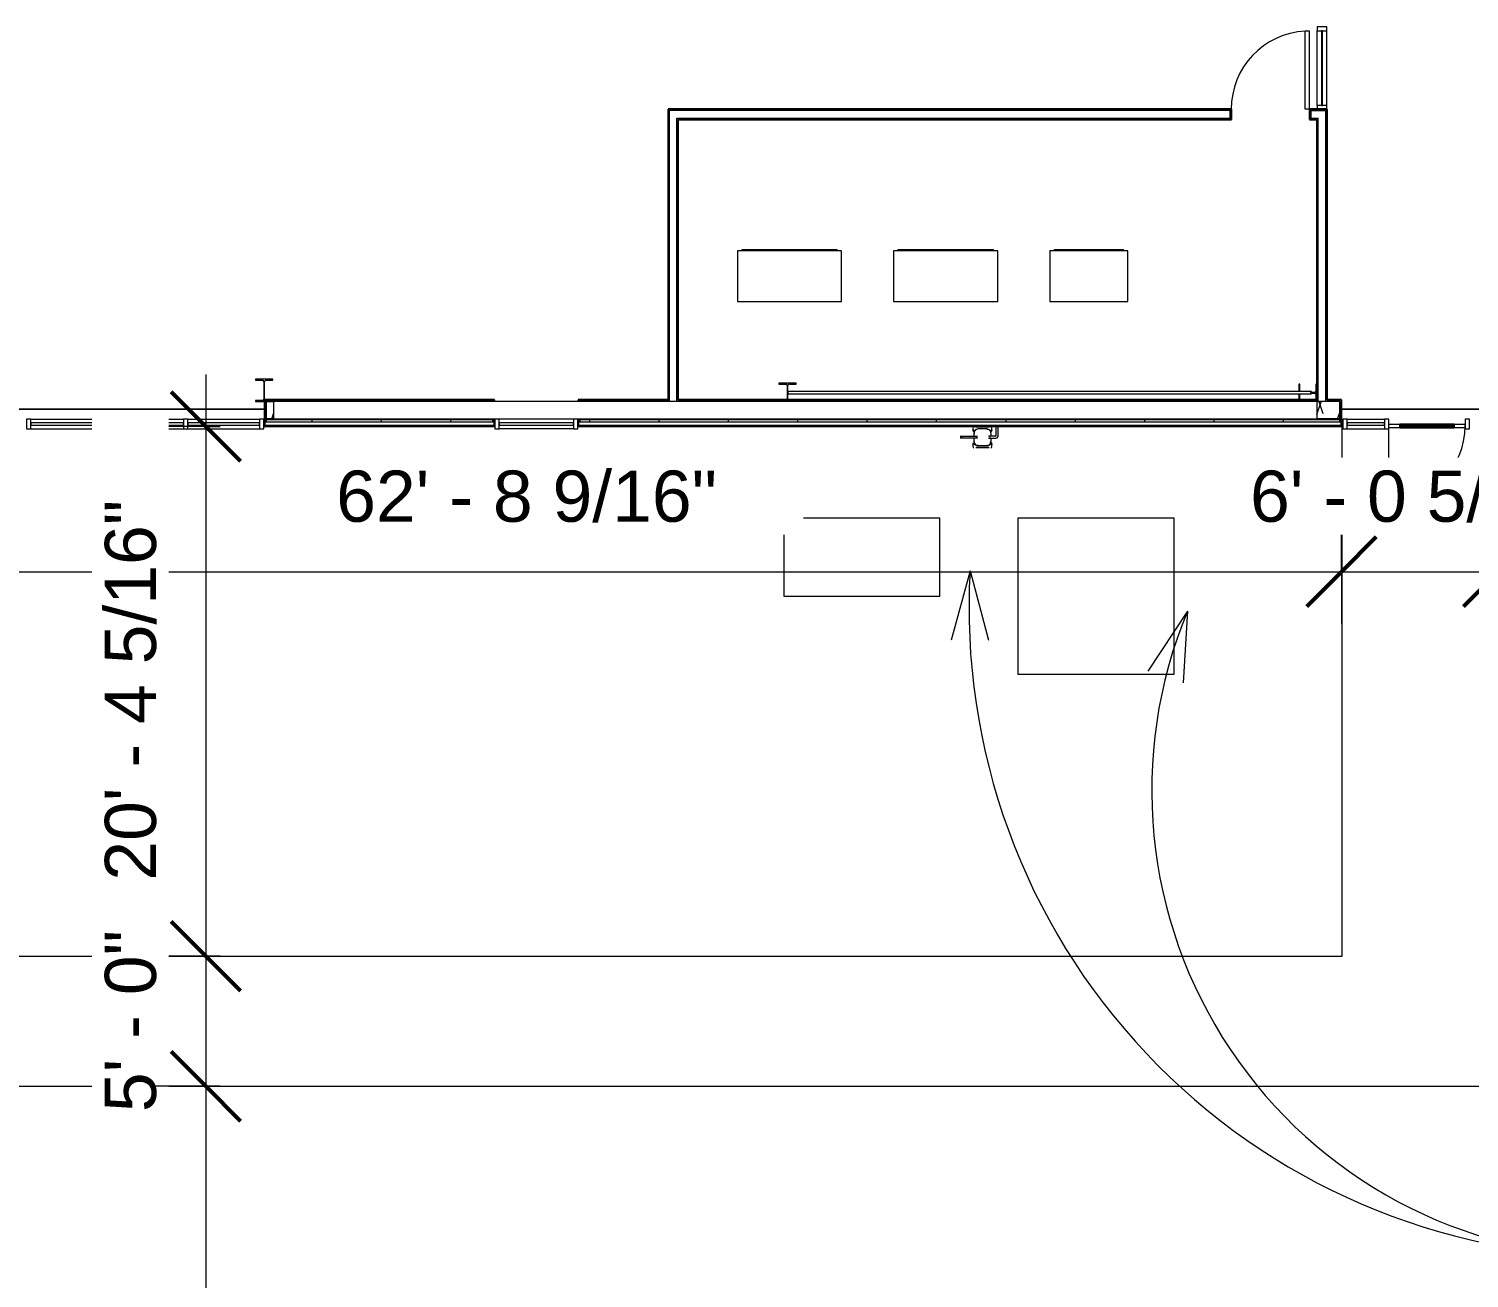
# Model space of a CAD drawing. Header units: inches. Extents: x 1 to 27263, y -26002 to 5769.
# Drawn here: x 22205 to 22870, y -23192 to -22615 of the extents above; entities that cross this region are included whole.
import ezdxf

# ---------------------------------------------------------------- set-up
doc = ezdxf.new("R2010")
doc.units = ezdxf.units.IN
doc.header["$MEASUREMENT"] = 0
for name, color, linetype, lineweight in [('A-ANNO-DIMS', 211, 'Continuous', 9), ('A-ANNO-DIMS-256', 211, 'Continuous', 9), ('A-DOOR', 31, 'Continuous', 9), ('A-FLOR', 192, 'Continuous', 9), ('A-GLAZ-CURT', 52, 'Continuous', 9), ('A-GLAZ-CWMG', 51, 'Continuous', 9), ('A-WALL', 113, 'Continuous', 9), ('A-WALL-PATT', 111, 'Continuous', 25), ('Conc', 7, 'Continuous', 9), ('E-ELEC-EQPM', 71, 'Continuous', 9), ('G-ANNO-TEXT', 231, 'Continuous', 9), ('I-WALL', 2, 'Continuous', 9), ('L-SITE-WALL', 31, 'Continuous', 9), ('P-SANR-FIXT', 6, 'Continuous', 9), ('S-BEAM', 12, 'Continuous', 9), ('S-COLS', 52, 'Continuous', 9)]:
    doc.layers.add(name, color=color, linetype=linetype, lineweight=lineweight)
doc.styles.add('Arial_1', font='arial.ttf', dxfattribs={"height": 23.60479})
doc.dimstyles.new('Linear_-_3_32__Arial_1', dxfattribs={"dimscale": 12, "dimtxt": 24, "dimasz": 2.666667, "dimexe": 2, "dimexo": 1.333333, "dimgap": 1.333333, "dimtad": 1, "dimdec": 4, "dimrnd": 0.0625, "dimzin": 1, "dimdsep": 46, "dimlunit": 4, "dimtxsty": 'Arial_1', "dimblk1": 'OBLIQUE', "dimblk2": 'OBLIQUE', "dimsah": 1, "dimcen": 0.09, "dimdle": 2, "dimazin": 0, "dimtfac": 1, "dimtdec": 4, "dimtix": 1, "dimtmove": 0, "dimatfit": 3, "dimfxl": 1, "dimtvp": 1, "dimtfill": 1, "dimfrac": 2, "dimtolj": 1, "dimtzin": 0, "dimarcsym": 2})
pattern_1 = [(0, (0, 0), (81.92, 20.48), [3.379, -58.061, 3.379, -58.061, -327.68]), (0, (0, 0), (81.92, 20.48), [-122.88, 3.379, -119.501, 3.379, -58.061, -143.36]), (0, (0, 0), (81.92, 20.48), [-307.2, 3.379, -37.581, 3.379, -99.021]), (120, (30.72, 10.24), (-58.6962, 60.704801), [3.379, -58.061, 3.379, -58.061, -327.68]), (120, (30.72, 10.24), (-58.6962, 60.704801), [-122.88, 3.379, -119.501, 3.379, -58.061, -143.36]), (120, (30.72, 10.24), (-58.6962, 60.704801), [-307.2, 3.379, -37.581, 3.379, -99.021]), (240, (40.96, 51.2), (-23.2238, -81.184801), [3.379, -58.061, 3.379, -58.061, -327.68]), (240, (40.96, 51.2), (-23.2238, -81.184801), [-122.88, 3.379, -119.501, 3.379, -58.061, -143.36]), (240, (40.96, 51.2), (-23.2238, -81.184801), [-307.2, 3.379, -37.581, 3.379, -99.021])]

# ---------------------------------------------------------------- blocks, each defined once
blk = doc.blocks.new('Struct_Xcel_Sports Complex_rvt-1-Site Plan - Phase 1')
at = {"layer": 'A-FLOR', "color": 7}
for p, q in [((22314.02, -22790.8), (22171.52, -22790.8)), ((22941.27, -22790.8), (22810.7, -22790.8))]:
    blk.add_line(p, q, dxfattribs=at)
at = {"layer": 'L-SITE-WALL', "color": 7}
for p, q in [((22171.52, -22790.8), (22314.02, -22790.8)), ((22810.7, -22790.8), (22941.27, -22790.8)), ((22420.33, -22798.8), (22313.77, -22798.8)), ((22651.42, -22798.8), (22458.52, -22798.8)), ((22811.39, -22798.8), (22652.37, -22798.8))]:
    blk.add_line(p, q, dxfattribs=at)
blk = doc.blocks.new('Girt_C - 8_D-1253505-Site Plan - Phase 1')
at = {"layer": 'S-BEAM'}
for p, q in [((22799.39, -22787.3), (22318.39, -22787.3)), ((22318.39, -22787.49), (22318.39, -22787.3)), ((22318.39, -22795.12), (22318.39, -22787.49)), ((22799.39, -22787.3), (22799.39, -22787.49)), ((22799.39, -22787.49), (22799.39, -22795.12)), ((22318.39, -22795.3), (22318.39, -22795.12)), ((22318.39, -22795.3), (22799.39, -22795.3)), ((22799.39, -22795.12), (22799.39, -22795.3))]:
    blk.add_line(p, q, dxfattribs=at)
blk = doc.blocks.new('System Panel - Glazed-frosted-1142378-Site Plan - Phase 1')
at = {"layer": 'A-GLAZ-CURT'}
for p, q in [((16.53125, -0.25), (-16.53125, -0.25)), ((-16.53125, -0.25), (-16.53125, -1.25)), ((-16.53125, -1.25), (16.53125, -1.25)), ((16.53125, -1.25), (16.53125, -0.25))]:
    blk.add_line(p, q, dxfattribs=at)
blk = doc.blocks.new('Rectangular Mullion - Exterior 2_ x 4_5_-1135321-Site Plan - Phase 1')
at = {"layer": 'A-GLAZ-CWMG'}
for p, q in [((22278.7, -22795.43), (22311.77, -22795.43)), ((22278.7, -22799.93), (22311.77, -22799.93))]:
    blk.add_line(p, q, dxfattribs=at)
blk = doc.blocks.new('Rectangular Mullion - Exterior 2_ x 4_5_-1142382-Site Plan - Phase 1')
at = {"layer": 'A-GLAZ-CWMG', "lineweight": 13}
for p, q in [((0, 3), (-2, 3)), ((-2, 3), (-2, -1.5)), ((0, -1.5), (0, 3)), ((-2, -1.5), (0, -1.5))]:
    blk.add_line(p, q, dxfattribs=at)
blk = doc.blocks.new('System Panel - Glazed-frosted-1142383-Site Plan - Phase 1')
at = {"layer": 'A-GLAZ-CURT'}
for p, q in [((17.09375, -0.25), (-17.09375, -0.25)), ((-17.09375, -0.25), (-17.09375, -1.25)), ((-17.09375, -1.25), (17.09375, -1.25)), ((17.09375, -1.25), (17.09375, -0.25))]:
    blk.add_line(p, q, dxfattribs=at)
blk = doc.blocks.new('Rectangular Mullion - Exterior 2_ x 4_5_-769211-Site Plan - Phase 1')
at = {"layer": 'A-GLAZ-CWMG'}
for p, q in [((26281.52, -22759.18), (26281.52, -22724.99)), ((26286.02, -22759.18), (26286.02, -22724.99))]:
    blk.add_line(p, q, dxfattribs=at)
blk = doc.blocks.new('Rectangular Mullion - Exterior 2_ x 4_5_-827464-Site Plan - Phase 1')
at = {"layer": 'A-GLAZ-CWMG', "lineweight": 13}
for p, q in [((-1, 3), (1, 3)), ((-1, -1.5), (-1, 3)), ((1, 3), (1, -1.5)), ((1, -1.5), (-1, -1.5))]:
    blk.add_line(p, q, dxfattribs=at)
blk = doc.blocks.new('Rectangular Mullion - Exterior 2_ x 4_5_-V13-Site Plan - Phase 1')
at = {"layer": 'A-GLAZ-CWMG'}
for p, q in [((26281.52, -22795.37), (26281.52, -22761.18)), ((26286.02, -22795.37), (26286.02, -22761.18))]:
    blk.add_line(p, q, dxfattribs=at)
blk = doc.blocks.new('Rectangular Mullion - Exterior 2_ x 4_5_-1115231-Site Plan - Phase 1')
at = {"layer": 'A-GLAZ-CWMG', "lineweight": 13}
for p, q in [((-1, 3), (1, 3)), ((-1, -1.5), (-1, 3)), ((1, 3), (1, -1.5)), ((1, -1.5), (-1, -1.5))]:
    blk.add_line(p, q, dxfattribs=at)
blk = doc.blocks.new('Transformer-Dry-Type-Siemens - 6x6x6-1004770-Site Plan - Phase 1')
at = {"layer": 'E-ELEC-EQPM'}
for p, q in [((36, 36), (-36, 36)), ((-36, 36), (-36, -36)), ((36, -36), (36, 36)), ((-36, -36), (36, -36))]:
    blk.add_line(p, q, dxfattribs=at)
blk = doc.blocks.new('Transformer-Dry-Type-Siemens - 6x3x6-1005805-Site Plan - Phase 1')
at = {"layer": 'E-ELEC-EQPM'}
for p, q in [((36, 18), (-36, 18)), ((-36, 18), (-36, -18)), ((36, -18), (36, 18)), ((-36, -18), (36, -18))]:
    blk.add_line(p, q, dxfattribs=at)
blk = doc.blocks.new('Door_Single_Storefront - one-1354583-Site Plan - Phase 1')
at = {"layer": 'A-DOOR'}
for p, q in [((-17.59375, -1), (-17.59375, 0.75)), ((-17.59375, 0.75), (-12.59375, 0.75)), ((-17.59375, -35.1875), (-17.59375, 0)), ((-12.59375, 0.75), (-12.59375, -1)), ((12.59375, 0.75), (-12.59375, 0.75)), ((-12.59375, -0.5), (-12.59375, 0.25)), ((-12.59375, 0.25), (12.59375, 0.25)), ((12.59375, -1), (12.59375, 0.75)), ((12.59375, 0.75), (17.59375, 0.75)), ((12.59375, 0.25), (12.59375, -0.5)), ((17.59375, 0.75), (17.59375, -1)), ((-12.59375, -1), (-17.59375, -1)), ((12.59375, -0.5), (-12.59375, -0.5)), ((-12.59375, -1), (12.59375, -1)), ((17.59375, -1), (12.59375, -1))]:
    blk.add_line(p, q, dxfattribs=at)
blk.add_arc((-17.59375, 0), 35.1875, 270, 0, dxfattribs=at)
blk = doc.blocks.new('System Panel - Exterior Glazing-1354584-Site Plan - Phase 1')
at = {"layer": 'A-GLAZ-CURT'}
for p, q in [((8.59, -0.25), (-8.59, -0.25)), ((-8.59, -0.25), (-8.59, -1.25)), ((-8.59, -1.25), (-8.59, -0.25)), ((8.59, -0.25), (-8.59, -0.25)), ((-8.59, -1.25), (8.59, -1.25)), ((-8.59, -1.25), (8.59, -1.25)), ((8.59, -1.25), (8.59, -0.25)), ((8.59, -0.25), (8.59, -1.25))]:
    blk.add_line(p, q, dxfattribs=at)
blk = doc.blocks.new('Rectangular Mullion - Exterior 2_ x 4_5_-1354580-Site Plan - Phase 1')
at = {"layer": 'A-GLAZ-CWMG'}
for p, q in [((22813.39, -22795.43), (22830.58, -22795.43)), ((22813.39, -22799.93), (22830.58, -22799.93))]:
    blk.add_line(p, q, dxfattribs=at)
blk = doc.blocks.new('Rectangular Mullion - Exterior 2_ x 4_5_-1142379-Site Plan - Phase 1')
at = {"layer": 'A-GLAZ-CWMG', "lineweight": 13}
for p, q in [((-2, 3), (0, 3)), ((-2, -1.5), (-2, 3)), ((0, 3), (0, -1.5)), ((0, -1.5), (-2, -1.5))]:
    blk.add_line(p, q, dxfattribs=at)
blk = doc.blocks.new('Rectangular Mullion - Interior 1_75_ x 4_5_-1220307-Site Plan - Phase 1')
at = {"layer": 'A-GLAZ-CWMG', "lineweight": 13}
for p, q in [((-1.75, 1.5), (0, 1.5)), ((-1.75, -3), (-1.75, 1.5)), ((0, 1.5), (0, -3)), ((0, -3), (-1.75, -3))]:
    blk.add_line(p, q, dxfattribs=at)
blk = doc.blocks.new('System Panel - Interior Glazing-1220306-Site Plan - Phase 1')
at = {"layer": 'A-GLAZ-CURT'}
for p, q in [((17.21875, 0.9375), (-17.21875, 0.9375)), ((-17.21875, 0.9375), (-17.21875, 0.5625)), ((-17.21875, 0.5625), (17.21875, 0.5625)), ((17.21875, 0.5625), (17.21875, 0.9375))]:
    blk.add_line(p, q, dxfattribs=at)
blk = doc.blocks.new('Rectangular Mullion - Interior 1_75_ x 4_5_-1214730-Site Plan - Phase 1')
at = {"layer": 'A-GLAZ-CWMG'}
for p, q in [((22799.52, -22650.74), (22799.52, -22616.3)), ((22804.02, -22650.74), (22804.02, -22616.3))]:
    blk.add_line(p, q, dxfattribs=at)
blk = doc.blocks.new('Rectangular Mullion - Interior 1_75_ x 4_5_-1220285-Site Plan - Phase 1')
at = {"layer": 'A-GLAZ-CWMG', "lineweight": 13}
for p, q in [((-0.875, 1.5), (0.875, 1.5)), ((-0.875, -3), (-0.875, 1.5)), ((0.875, 1.5), (0.875, -3)), ((0.875, -3), (-0.875, -3))]:
    blk.add_line(p, q, dxfattribs=at)
blk = doc.blocks.new('Round Bar - 1_-1268727-Site Plan - Phase 1')
at = {"layer": 'S-BEAM'}
for p, q in [((22676.03, -22782.74), (22555.39, -22782.68)), ((22555.39, -22783.68), (22672.56, -22783.74)), ((22676.03, -22783.74), (22791.14, -22783.8)), ((22791.71, -22783.8), (22796.66, -22783.8))]:
    blk.add_line(p, q, dxfattribs=at)
for centre, start_param, end_param in [((22555.39, -22783.18), 0, 3.141593), ((22555.39, -22783.18), 3.141593, 6.283185), ((22796.66, -22783.3), 3.141593, 4.204984)]:
    blk.add_ellipse(centre, major_axis=(0, 0.5), ratio=0.470628, start_param=start_param, end_param=end_param, dxfattribs=at)
blk = doc.blocks.new('Round Bar - 1_-1268767-Site Plan - Phase 1')
at = {"layer": 'S-BEAM'}
for p, q in [((22555.41, -22783.8), (22796.77, -22783.68)), ((22796.76, -22782.68), (22671.23, -22782.74))]:
    blk.add_line(p, q, dxfattribs=at)
for centre, start_param, end_param in [((22555.33, -22783.3), 1.178097, 1.963495), ((22796.77, -22783.18), 0, 3.141593), ((22796.77, -22783.18), 3.141593, 6.283185)]:
    blk.add_ellipse(centre, major_axis=(0, 0.5), ratio=0.495962, start_param=start_param, end_param=end_param, dxfattribs=at)
blk = doc.blocks.new('Rectangular Mullion - Exterior 2_ x 4_5_-1142359-Site Plan - Phase 1')
at = {"layer": 'A-GLAZ-CWMG', "lineweight": 13}
for p, q in [((-2, 1.5), (0, 1.5)), ((-2, -3), (-2, 1.5)), ((0, 1.5), (0, -3)), ((0, -3), (-2, -3))]:
    blk.add_line(p, q, dxfattribs=at)
blk = doc.blocks.new('Rectangular Mullion - Exterior 2_ x 4_5_-1142353-Site Plan - Phase 1')
at = {"layer": 'A-GLAZ-CWMG', "lineweight": 13}
for p, q in [((0, 1.5), (-2, 1.5)), ((-2, 1.5), (-2, -3)), ((0, -3), (0, 1.5)), ((-2, -3), (0, -3))]:
    blk.add_line(p, q, dxfattribs=at)
blk = doc.blocks.new('System Panel - Exterior Glazing-827454-Site Plan - Phase 1')
at = {"layer": 'A-GLAZ-CURT'}
for p, q in [((17.09375, 1.25), (-17.09375, 1.25)), ((-17.09375, 1.25), (-17.09375, 0.25)), ((-17.09375, 0.25), (-17.09375, 1.25)), ((17.09375, 1.25), (-17.09375, 1.25)), ((-17.09375, 0.25), (17.09375, 0.25)), ((-17.09375, 0.25), (17.09375, 0.25)), ((17.09375, 0.25), (17.09375, 1.25)), ((17.09375, 1.25), (17.09375, 0.25))]:
    blk.add_line(p, q, dxfattribs=at)
blk = doc.blocks.new('Rectangular Mullion - Exterior 2_ x 4_5_-1060760-Site Plan - Phase 1')
at = {"layer": 'A-GLAZ-CWMG'}
for p, q in [((25834.02, -22795.43), (25799.83, -22795.43)), ((25834.02, -22799.93), (25799.83, -22799.93))]:
    blk.add_line(p, q, dxfattribs=at)
blk = doc.blocks.new('Transformer Switchboard - 24_deep x 48_ wide x 90_H-1281217-Site Plan - Phase 1')
at = {"layer": 'E-ELEC-EQPM'}
for p, q in [((24, 0), (-24, 0)), ((-24, 0), (-24, -23.5)), ((24, -23.5), (24, 0)), ((-24, -23.5), (24, -23.5)), ((-22, -23.5), (-22, -24)), ((22, -24), (-22, -24)), ((22, -24), (22, -23.5))]:
    blk.add_line(p, q, dxfattribs=at)
blk = doc.blocks.new('Transformer Switchboard - 24_deep x 36_ wide x 90_H-1281523-Site Plan - Phase 1')
at = {"layer": 'E-ELEC-EQPM'}
for p, q in [((18, 0), (-18, 0)), ((-18, 0), (-18, -23.5)), ((18, -23.5), (18, 0)), ((-18, -23.5), (18, -23.5)), ((-16, -23.5), (-16, -24)), ((16, -24), (-16, -24)), ((16, -24), (16, -23.5))]:
    blk.add_line(p, q, dxfattribs=at)
blk = doc.blocks.new('Single-Flush - 36_ x 84_-1318898-Site Plan - Phase 1')
at = {"layer": 'A-DOOR', "lineweight": 13}
for p, q in [((16, 2.37), (16, 38.39)), ((18, 38.39), (16, 38.39)), ((18, 2.37), (18, 38.39)), ((18, 2.37), (16, 2.37))]:
    blk.add_line(p, q, dxfattribs=at)
at = {"layer": 'A-DOOR'}
blk.add_arc((18, 2.37), 36.07, 93.17885, 180, dxfattribs=at)
blk = doc.blocks.new('gas_meter-250_cfh_2214 - gas_meter-250_cfh_2214-1353211-Site Plan - Phase 1')
at = {"layer": 'P-SANR-FIXT'}
for p, q in [((-2.99, 0.37), (-9.24, 0.37)), ((-4.4, 4.34), (-4.4, 3.16)), ((-4.4, 3.16), (-4.06, 3.16)), ((-3.79, 4.61), (-4.13, 4.61)), ((-4.06, 3.16), (-3.31, 3.16)), ((-3.96, 1.77), (-3.96, 0.36)), ((-3.96, 1.77), (-3.96, 0.36)), ((-3.75, 2.97), (-3.75, 2.59)), ((-3.75, 2.18), (-3.75, 1.77)), ((-3.68, 2.18), (-3.75, 2.18)), ((3.06, 4.61), (-3.06, 4.61)), ((2.04, 3.77), (-1.96, 3.77)), ((2.04, 3.77), (-1.96, 3.77)), ((3.33, 3.16), (4.06, 3.16)), ((6.15, 0.5), (3.51, 0.5)), ((3.75, 2.62), (3.75, 2.97)), ((4.13, 4.61), (3.79, 4.61)), ((4.4, 3.16), (3.97, 2.46)), ((4.04, 0.48), (4.04, 1.77)), ((4.04, 0.48), (4.04, 1.77)), ((4.06, 3.16), (4.4, 3.16)), ((4.4, 3.16), (4.4, 4.34)), ((6.26, 5.12), (6.26, 0.61)), ((7.26, 0.61), (7.26, 5.12)), ((-9.94, 0), (-10.24, 0)), ((-9.24, 0), (-9.47, 0)), ((-9.24, -0.38), (-2.99, -0.38)), ((-4.4, -3.34), (-4.33, -3.13)), ((-4.4, -3.34), (-4.4, -4.57)), ((-4.06, -3.34), (-4.4, -3.34)), ((-4.28, -4.69), (-3.94, -4.69)), ((-3.31, -3.34), (-4.06, -3.34)), ((-3.96, -0.36), (-3.96, -1.98)), ((-3.96, -0.36), (-3.96, -1.98)), ((-3.75, -1.98), (-3.75, -2.1)), ((-3.75, -2.66), (-3.75, -3.07)), ((-3.75, -3.07), (-3.62, -3.07)), ((-3.62, -3.07), (-3.75, -3.07)), ((-3.06, -4.69), (3.06, -4.69)), ((-2.65, 0), (-2.99, 0)), ((-2.49, -3.98), (-2.72, -3.75)), ((-1.97, -3.98), (-2.49, -3.98)), ((-2.49, -3.98), (-1.97, -3.98)), ((-2.47, -3.75), (-1.97, -3.75)), ((-2.24, 0), (-2.4, 0)), ((2.03, -3.98), (-1.97, -3.98)), ((-1.96, -3.98), (2.04, -3.98)), ((-1.96, -3.98), (2.04, -3.98)), ((2.03, -3.98), (2.55, -3.98)), ((2.55, -3.98), (2.03, -3.98)), ((2.04, -3.75), (2.22, -3.75)), ((2.78, -3.75), (2.55, -3.98)), ((2.76, 0), (2.84, 0)), ((3.25, 0), (3.51, 0)), ((4.06, -3.34), (3.37, -3.34)), ((3.51, -0.5), (6.15, -0.5)), ((3.62, -3.07), (3.75, -3.07)), ((3.75, -3.07), (3.62, -3.07)), ((3.75, -2.59), (3.75, -2.44)), ((3.75, -3.07), (3.75, -2.85)), ((3.94, -4.69), (4.28, -4.69)), ((4.04, -1.98), (4.04, -0.47)), ((4.04, -1.98), (4.04, -0.47)), ((4.4, -3.34), (4.06, -3.34)), ((4.4, -4.57), (4.4, -3.34))]:
    blk.add_line(p, q, dxfattribs=at)
at = {"layer": 'P-SANR-FIXT', "flags": 128}
for points in [[(-9.24, 0.37), (-9.89, 0.37), (-10.22, 0.37), (-10.24, 0.37)], [(-3.88, 2.47), (-4.12, 2.61), (-4.4, 3.16)], [(-1.96, 3.77), (-2.92, 3.52), (-3.64, 2.85), (-3.95, 1.9), (-3.96, 1.77)], [(-2.24, 0.37), (-2.47, 0.37), (-2.99, 0.37)], [(4.04, 1.77), (3.8, 2.73), (3.12, 3.46), (2.18, 3.77), (2.04, 3.77)], [(3.51, 0.5), (2.97, 0.5), (2.76, 0.5)], [(6.26, 0.61), (6.21, 0.52), (6.15, 0.5)], [(6.15, -0.5), (6.85, -0.26), (7.24, 0.36), (7.26, 0.61)], [(-10.24, -0.38), (-10, -0.38), (-9.39, -0.38), (-9.24, -0.38)], [(-4.31, -3.08), (-4.16, -2.65), (-4, -2.56)], [(-3.96, -1.98), (-3.71, -2.94), (-3.03, -3.67), (-2.09, -3.98), (-1.96, -3.98)], [(-2.99, -0.38), (-2.44, -0.38), (-2.24, -0.38)], [(2.04, -3.98), (3.01, -3.73), (3.73, -3.06), (4.04, -2.11), (4.04, -1.98)], [(2.76, -0.5), (3, -0.5), (3.51, -0.5)], [(3.75, -2.41), (4.11, -2.6), (4.4, -3.27), (4.4, -3.34)]]:
    blk.add_lwpolyline(points, dxfattribs=at)
at = {"layer": 'P-SANR-FIXT'}
for centre, radius, start, end in [((-1.96, 1.77), 2, 90, 180), ((-1.96, 1.77), 1.84, 165, 180), ((2.04, 1.77), 2, 360, 90), ((2.04, 1.77), 1.84, 75, 90), ((-1.96, -1.98), 2, 180, 270), ((-1.96, -1.98), 1.84, 255, 270), ((2.04, -1.98), 2, 270, 360), ((2.04, -1.98), 1.84, 345, 0)]:
    blk.add_arc(centre, radius, start, end, dxfattribs=at)
blk = doc.blocks.new('DIMBLOCK73-Site Plan - Phase 1')
at = {"layer": 'A-ANNO-DIMS-256'}
for p, q in [((22058.14, -22806.8), (22058.14, -22889.77)), ((22058.14, -22865.77), (22058.14, -22806.8)), ((22810.7, -22814.59), (22810.7, -22889.77)), ((22810.7, -22865.77), (22810.7, -22814.59)), ((22058.14, -22865.77), (22810.7, -22865.77))]:
    blk.add_line(p, q, dxfattribs=at)
at = {"layer": 'A-ANNO-DIMS-256', "lineweight": 50}
for p, q in [((22058.14, -22865.77), (22074.14, -22849.77)), ((22810.7, -22865.77), (22826.7, -22849.77)), ((22058.14, -22865.77), (22042.14, -22881.77)), ((22810.7, -22865.77), (22794.7, -22881.77))]:
    blk.add_line(p, q, dxfattribs=at)
at = {"layer": 'A-ANNO-DIMS-256', "color": 0, "insert": (22347.1, -22819.15), "char_height": 23.6048, "width": 209.5754, "attachment_point": 1, "line_spacing_factor": 0.938532, "style": 'Arial_1', "bg_fill": 3, "box_fill_scale": 1.25, "bg_fill_color": 0, "bg_fill_transparency": 0}
blk.add_mtext('62\' - 8 9/16"', dxfattribs=at)
blk = doc.blocks.new('_Oblique')
at = {"color": 0, "linetype": 'ByBlock', "lineweight": -2}
blk.add_line((-0.5, -0.5), (0.5, 0.5), dxfattribs=at)
blk = doc.blocks.new('DIMBLOCK74-Site Plan - Phase 1')
at = {"layer": 'A-ANNO-DIMS-256'}
for p, q in [((22810.7, -22814.59), (22810.7, -22889.77)), ((22810.7, -22865.77), (22810.7, -22814.59)), ((22883.02, -22859.15), (22883.02, -22889.77)), ((22883.02, -22865.77), (22883.02, -22859.15)), ((22810.7, -22865.77), (22883.02, -22865.77))]:
    blk.add_line(p, q, dxfattribs=at)
at = {"layer": 'A-ANNO-DIMS-256', "lineweight": 50}
for p, q in [((22810.7, -22865.77), (22826.7, -22849.77)), ((22883.02, -22865.77), (22899.02, -22849.77)), ((22810.7, -22865.77), (22794.7, -22881.77)), ((22883.02, -22865.77), (22867.02, -22881.77))]:
    blk.add_line(p, q, dxfattribs=at)
at = {"layer": 'A-ANNO-DIMS-256', "color": 0, "insert": (22768.58, -22819.15), "char_height": 23.6048, "width": 187.8646, "attachment_point": 1, "line_spacing_factor": 0.938532, "style": 'Arial_1', "bg_fill": 3, "box_fill_scale": 1.25, "bg_fill_color": 0, "bg_fill_transparency": 0}
blk.add_mtext('6\' - 0 5/16"', dxfattribs=at)
blk = doc.blocks.new('DIMBLOCK75-Site Plan - Phase 1')
at = {"layer": 'A-ANNO-DIMS-256', "lineweight": 50}
for p, q in [((22883.02, -22865.77), (22899.02, -22849.77)), ((23954.27, -22865.77), (23970.27, -22849.77)), ((22883.02, -22865.77), (22867.02, -22881.77)), ((23954.27, -22865.77), (23938.27, -22881.77))]:
    blk.add_line(p, q, dxfattribs=at)
at = {"layer": 'A-ANNO-DIMS-256'}
for p, q in [((22883.02, -22859.15), (22883.02, -22889.77)), ((22883.02, -22865.77), (22883.02, -22859.15)), ((23954.27, -22859.15), (23954.27, -22889.77)), ((23954.27, -22865.77), (23954.27, -22859.15)), ((22883.02, -22865.77), (23954.27, -22865.77))]:
    blk.add_line(p, q, dxfattribs=at)
at = {"layer": 'A-ANNO-DIMS-256', "color": 0, "insert": (23340.36, -22819.15), "char_height": 23.6048, "width": 187.8646, "attachment_point": 1, "line_spacing_factor": 0.938532, "style": 'Arial_1', "bg_fill": 3, "box_fill_scale": 1.25, "bg_fill_color": 0, "bg_fill_transparency": 0}
blk.add_mtext('89\' - 3 1/4"', dxfattribs=at)
blk = doc.blocks.new('DIMBLOCK109-Site Plan - Phase 1')
at = {"layer": 'A-ANNO-DIMS-256'}
for p, q in [((22287.01, -22774.8), (22287.01, -23043.09)), ((22293.64, -22798.8), (22263.01, -22798.8)), ((22287.01, -22798.8), (22293.64, -22798.8)), ((22293.64, -23043.09), (22263.01, -23043.09)), ((22287.01, -23043.09), (22293.64, -23043.09))]:
    blk.add_line(p, q, dxfattribs=at)
at = {"layer": 'A-ANNO-DIMS-256', "lineweight": 50}
for p, q in [((22287.01, -22798.8), (22271.01, -22782.8)), ((22287.01, -22798.8), (22303.01, -22814.8)), ((22287.01, -23043.09), (22271.01, -23027.09)), ((22287.01, -23043.09), (22303.01, -23059.09))]:
    blk.add_line(p, q, dxfattribs=at)
at = {"layer": 'A-ANNO-DIMS-256', "color": 0, "insert": (22240.39, -23008.27), "char_height": 23.6048, "width": 209.5754, "attachment_point": 1, "rotation": 90, "line_spacing_factor": 0.938532, "style": 'Arial_1', "bg_fill": 3, "box_fill_scale": 1.25, "bg_fill_color": 0, "bg_fill_transparency": 0}
blk.add_mtext('20\' - 4 5/16"', dxfattribs=at)
blk = doc.blocks.new('DIMBLOCK110-Site Plan - Phase 1')
at = {"layer": 'A-ANNO-DIMS-256', "lineweight": 50}
for p, q in [((22287.01, -23043.09), (22271.01, -23027.09)), ((22287.01, -23043.09), (22303.01, -23059.09)), ((22287.01, -23103.09), (22271.01, -23087.09)), ((22287.01, -23103.09), (22303.01, -23119.09))]:
    blk.add_line(p, q, dxfattribs=at)
at = {"layer": 'A-ANNO-DIMS-256'}
for p, q in [((22293.64, -23043.09), (22263.01, -23043.09)), ((22287.01, -23043.09), (22287.01, -23103.09)), ((22287.01, -23043.09), (22293.64, -23043.09)), ((22293.64, -23103.09), (22263.01, -23103.09)), ((22287.01, -23103.09), (22293.64, -23103.09))]:
    blk.add_line(p, q, dxfattribs=at)
at = {"layer": 'A-ANNO-DIMS-256', "color": 0, "insert": (22240.39, -23114.99), "char_height": 23.605, "width": 100.5785, "attachment_point": 1, "rotation": 90, "line_spacing_factor": 0.938532, "style": 'Arial_1', "bg_fill": 3, "box_fill_scale": 1.25, "bg_fill_color": 0, "bg_fill_transparency": 0}
blk.add_mtext('5\' - 0"', dxfattribs=at)
blk = doc.blocks.new('DIMBLOCK111-Site Plan - Phase 1')
at = {"layer": 'A-ANNO-DIMS-256', "lineweight": 50}
for p, q in [((22287.01, -23103.09), (22271.01, -23087.09)), ((22287.01, -23103.09), (22303.01, -23119.09)), ((22287.01, -23391.09), (22271.01, -23375.09)), ((22287.01, -23391.09), (22303.01, -23407.09))]:
    blk.add_line(p, q, dxfattribs=at)
at = {"layer": 'A-ANNO-DIMS-256'}
for p, q in [((22293.64, -23103.09), (22263.01, -23103.09)), ((22287.01, -23103.09), (22287.01, -23415.09)), ((22287.01, -23103.09), (22293.64, -23103.09)), ((22293.64, -23391.09), (22263.01, -23391.09)), ((22287.01, -23391.09), (22293.64, -23391.09))]:
    blk.add_line(p, q, dxfattribs=at)
at = {"layer": 'A-ANNO-DIMS-256', "color": 0, "insert": (22240.39, -23298.04), "char_height": 23.605, "width": 122.2892, "attachment_point": 1, "rotation": 90, "line_spacing_factor": 0.938532, "style": 'Arial_1', "bg_fill": 3, "box_fill_scale": 1.25, "bg_fill_color": 0, "bg_fill_transparency": 0}
blk.add_mtext('24\' - 0"', dxfattribs=at)

msp = doc.modelspace()

# ---------------------------------------------------------------- hatches: boundary and pattern name
at = {"layer": 'A-WALL-PATT', "lineweight": 9}
h = msp.add_hatch(dxfattribs=at)
h.set_pattern_fill('FP_9', color=256, style=0, pattern_type=2)
h.set_pattern_definition(pattern_1)
h.paths.add_polyline_path([(22759.952725, -22654.86531), (22759.952725, -22652.49031), (22500.140225, -22652.49031), (22500.140225, -22653.11531), (22759.327725, -22653.11531), (22759.327725, -22654.86531)], flags=0)
h.paths.add_polyline_path([(22796.577725, -22654.86531), (22796.577725, -22653.11531), (22803.515225, -22653.11531), (22803.515225, -22652.49031), (22795.952725, -22652.49031), (22795.952725, -22654.86531)], flags=0)
h = msp.add_hatch(dxfattribs=at)
h.set_pattern_fill('FP_9', color=256, style=0, pattern_type=2)
h.set_pattern_definition(pattern_1)
h.paths.add_polyline_path([(22795.952725, -22657.24031), (22799.390225, -22657.24031), (22799.390225, -22656.61531), (22796.577725, -22656.61531), (22796.577725, -22654.86531), (22795.952725, -22654.86531)], flags=0)
h.paths.add_polyline_path([(22759.952725, -22657.24031), (22759.952725, -22654.86531), (22759.327725, -22654.86531), (22759.327725, -22656.61531), (22504.265225, -22656.61531), (22504.265225, -22657.24031), (22645.665082, -22657.24031)], flags=0)
h = msp.add_hatch(dxfattribs=at)
h.set_pattern_fill('FP_9', color=256, style=0, pattern_type=2)
h.set_pattern_definition(pattern_1)
h.paths.add_polyline_path([(22504.890225, -22787.30281), (22504.890225, -22657.24031), (22504.265225, -22657.24031), (22504.265225, -22787.30281)], flags=0)
h = msp.add_hatch(dxfattribs=at)
h.set_pattern_fill('FP_10', color=256, style=0, pattern_type=2)
h.set_pattern_definition([(161.57, (1.28, 1.28), (-10.24040374, -0.00056827), [0, -72.858, 8.09, 0]), (18.43, (-1.28, 1.28), (-10.24040374, 0.00056827), [0, -72.858, 8.09, 0]), (108.43, (1.28, 1.28), (5.1184649, -25.6019259), [24.282, -56.666]), (71.57, (-1.28, 1.28), (5.1184649, 25.6019259), [24.282, -56.666])])
h.paths.add_polyline_path([(22318.390225, -22795.30281), (22318.390225, -22787.30281), (22314.765225, -22787.30281), (22314.765225, -22795.30281)], flags=0)
h.paths.add_polyline_path([(22806.001082, -22795.30281), (22809.952725, -22795.30281), (22809.952725, -22787.30281), (22799.390225, -22787.412185), (22799.390225, -22795.30281)], flags=0)
h = msp.add_hatch(dxfattribs=at)
h.set_pattern_fill('FP_12', color=256, style=0, pattern_type=2)
h.set_pattern_definition([(0, (0, 0), (0, 32), []), (90, (0, 0), (-32, 2e-15), [])])
h.paths.add_polyline_path([(22419.327725, -22796.80281), (22419.327725, -22795.80281), (22314.765225, -22795.80281), (22314.765225, -22796.80281), (22324.993082, -22796.80281)], flags=0)
h.paths.add_polyline_path([(22485.329082, -22796.80281), (22809.952725, -22796.80281), (22809.952725, -22795.80281), (22459.515225, -22795.80281), (22459.515225, -22796.80281)], flags=0)
at = {"layer": 'S-COLS'}
h = msp.add_hatch(dxfattribs=at)
h.set_pattern_fill('FP_8', color=256, style=0, pattern_type=2)
h.set_pattern_definition([(45, (0, 0), (-25.342707, 25.342707), []), (45, (0, 38.4), (-25.342707, 25.342707), [])])
h.paths.add_polyline_path([(22798.956632, -22787.30281), (22799.390225, -22787.30281), (22799.390225, -22779.30281), (22798.956632, -22779.30281), (22798.956632, -22782.466873), (22798.754123, -22782.955771), (22798.265225, -22783.158279), (22796.995045, -22783.266318), (22797.013206, -22783.447342), (22798.265225, -22783.447342), (22798.754123, -22783.64985), (22798.956632, -22784.138748)], flags=0)
h.paths.add_polyline_path([(22791.573819, -22787.30281), (22791.573819, -22784.138748), (22791.652272, -22783.680458), (22791.140225, -22783.732333), (22791.140225, -22787.30281)], flags=0)
h.paths.add_polyline_path([(22791.140225, -22782.680723), (22791.661192, -22782.67781), (22791.573819, -22782.466873), (22791.573819, -22779.30281), (22791.140225, -22779.30281), (22791.140225, -22782.67781)], flags=0)

# ---------------------------------------------------------------- linework, layer by layer
at = {"layer": 'A-WALL'}
for p, q in [((22759.327725, -22653.11531), (22500.765225, -22653.11531)), ((22500.765225, -22787.30281), (22500.765225, -22653.11531)), ((22504.265225, -22656.61531), (22759.327725, -22656.61531)), ((22504.265225, -22787.30281), (22504.265225, -22656.61531)), ((22759.327725, -22656.61531), (22759.327725, -22653.11531)), ((22796.577725, -22653.11531), (22796.577725, -22656.61531)), ((22796.577725, -22653.11531), (22803.515225, -22653.11531)), ((22796.577725, -22656.61531), (22800.015225, -22656.61531)), ((22800.015225, -22787.30281), (22800.015225, -22656.61531)), ((22803.515225, -22787.30281), (22803.515225, -22653.11531)), ((22314.765225, -22787.30281), (22314.765225, -22796.80281)), ((22318.390225, -22787.30281), (22314.765225, -22787.30281)), ((22500.140225, -22786.55281), (22500.140225, -22787.30281)), ((22504.890225, -22786.55281), (22504.890225, -22787.30281)), ((22799.390225, -22786.55281), (22799.390225, -22787.30281)), ((22809.952725, -22787.30281), (22799.390225, -22787.30281)), ((22804.140225, -22786.55281), (22804.140225, -22787.30281)), ((22809.952725, -22796.80281), (22809.952725, -22787.30281)), ((22420.077725, -22796.80281), (22314.015225, -22796.80281)), ((22420.077725, -22798.30281), (22314.015225, -22798.30281)), ((22318.390225, -22795.30281), (22314.765225, -22795.30281)), ((22419.327725, -22795.80281), (22314.765225, -22795.80281)), ((22419.327725, -22796.80281), (22419.327725, -22795.263288)), ((22810.702725, -22796.80281), (22458.765225, -22796.80281)), ((22810.702725, -22798.30281), (22458.765225, -22798.30281)), ((22459.515225, -22795.257554), (22459.515225, -22796.80281)), ((22809.952725, -22795.80281), (22459.515225, -22795.80281)), ((22809.952725, -22795.30281), (22799.390225, -22795.30281))]:
    msp.add_line(p, q, dxfattribs=at)
at = {"layer": 'Conc'}
for p, q in [((22811.015225, -23043.085554), (22811.015225, -22798.80281)), ((22178.140225, -23043.085554), (22811.015225, -23043.085554)), ((22031.235225, -23103.085554), (23200.60772, -23103.085554))]:
    msp.add_line(p, q, dxfattribs=at)
at = {"layer": 'G-ANNO-TEXT', "color": 145}
for p, q in [((22639.426642, -22865.352109), (22630.75118, -22897.324851)), ((22639.426642, -22865.352109), (22647.899843, -22897.379047)), ((22739.677317, -22884.012736), (22721.490971, -22911.70347)), ((22739.677317, -22884.012736), (22737.772846, -22917.086788))]:
    msp.add_line(p, q, dxfattribs=at)
for centre, radius, start in [((22938.380643, -22882.296994), 299.433838, 176.755913374), ((22938.380643, -22966.562392), 215.16844, 157.439961967)]:
    msp.add_arc(centre, radius, start, 270, dxfattribs=at)
at = {"layer": 'I-WALL', "lineweight": 25}
for p, q in [((22759.952725, -22652.49031), (22500.140225, -22652.49031)), ((22500.140225, -22652.49031), (22500.140225, -22786.55281)), ((22759.952725, -22657.24031), (22759.952725, -22652.49031)), ((22804.140225, -22652.49031), (22795.952725, -22652.49031)), ((22795.952725, -22652.49031), (22795.952725, -22657.24031)), ((22804.140225, -22786.55281), (22804.140225, -22652.49031)), ((22504.890225, -22657.24031), (22759.952725, -22657.24031)), ((22504.890225, -22786.55281), (22504.890225, -22657.24031)), ((22795.952725, -22657.24031), (22799.390225, -22657.24031)), ((22799.390225, -22657.24031), (22799.390225, -22786.55281))]:
    msp.add_line(p, q, dxfattribs=at)
at = {"layer": 'L-SITE-WALL', "lineweight": 25}
for p, q in [((22420.077725, -22786.55281), (22314.015225, -22786.55281)), ((22314.015225, -22786.55281), (22314.015225, -22798.61531)), ((22420.077725, -22787.30281), (22420.077725, -22786.55281)), ((22500.140225, -22786.55281), (22458.765225, -22786.55281)), ((22458.765225, -22786.55281), (22458.765225, -22787.30281)), ((22799.390225, -22786.55281), (22504.890225, -22786.55281)), ((22810.702725, -22786.55281), (22804.140225, -22786.55281)), ((22810.702725, -22798.61531), (22810.702725, -22786.55281)), ((22314.015225, -22798.61531), (22420.077725, -22798.61531)), ((22420.077725, -22798.61531), (22420.077725, -22795.263181)), ((22458.765225, -22795.257661), (22458.765225, -22798.61531)), ((22458.765225, -22798.61531), (22810.702725, -22798.61531))]:
    msp.add_line(p, q, dxfattribs=at)
at = {"layer": 'S-COLS', "lineweight": 15}
for p, q in [((22317.890225, -22777.05281), (22309.890225, -22777.05281)), ((22309.890225, -22777.05281), (22309.890225, -22777.486404)), ((22309.890225, -22777.486404), (22313.054288, -22777.486404)), ((22313.745694, -22778.17781), (22313.745694, -22786.17781)), ((22314.034757, -22786.17781), (22314.034757, -22778.17781)), ((22314.726163, -22777.486404), (22317.890225, -22777.486404)), ((22317.890225, -22777.486404), (22317.890225, -22777.05281)), ((22559.265225, -22778.80281), (22551.265225, -22778.80281)), ((22551.265225, -22778.80281), (22551.265225, -22779.236404)), ((22551.265225, -22779.236404), (22554.429288, -22779.236404)), ((22556.101163, -22779.236404), (22559.265225, -22779.236404)), ((22559.265225, -22779.236404), (22559.265225, -22778.80281)), ((22555.120694, -22779.92781), (22555.120694, -22786.17781)), ((22555.409757, -22782.69479), (22555.409757, -22779.92781)), ((22555.409757, -22786.17781), (22555.409757, -22783.531374)), ((22791.573819, -22779.30281), (22791.140225, -22779.30281)), ((22791.140225, -22779.30281), (22791.140225, -22782.680723)), ((22791.140225, -22783.680723), (22791.140225, -22787.30281)), ((22791.573819, -22782.466873), (22791.573819, -22779.30281)), ((22791.573819, -22787.30281), (22791.573819, -22784.138748)), ((22796.957954, -22783.447342), (22798.265225, -22783.447342)), ((22798.265225, -22783.158279), (22796.98995, -22783.158279)), ((22799.390225, -22779.30281), (22798.956632, -22779.30281)), ((22798.956632, -22779.30281), (22798.956632, -22782.466873)), ((22798.956632, -22784.138748), (22798.956632, -22787.30281)), ((22799.390225, -22787.30281), (22799.390225, -22779.30281)), ((22313.054288, -22786.869217), (22309.890225, -22786.869217)), ((22309.890225, -22786.869217), (22309.890225, -22787.30281)), ((22309.890225, -22787.30281), (22317.890225, -22787.30281)), ((22317.890225, -22786.869217), (22314.726163, -22786.869217)), ((22317.890225, -22787.30281), (22317.890225, -22786.869217)), ((22554.429288, -22786.869217), (22551.265225, -22786.869217)), ((22551.265225, -22786.869217), (22551.265225, -22787.30281)), ((22559.265225, -22786.869217), (22556.101163, -22786.869217)), ((22559.265225, -22787.30281), (22559.265225, -22786.869217))]:
    msp.add_line(p, q, dxfattribs=at)
for centre, start, end in [((22313.054288, -22778.17781), 0, 90), ((22314.726163, -22778.17781), 90, 180), ((22554.429288, -22779.92781), 0, 90), ((22556.101163, -22779.92781), 90, 180), ((22792.265225, -22782.466873), 180, 199.658643632), ((22792.265225, -22784.138748), 137.811943296, 180), ((22798.265225, -22782.466873), 270, 0), ((22798.265225, -22784.138748), 0, 90), ((22313.054288, -22786.17781), 270, 0), ((22314.726163, -22786.17781), 180, 270), ((22554.429288, -22786.17781), 270, 0), ((22556.101163, -22786.17781), 180, 270)]:
    msp.add_arc(centre, 0.691406, start, end, dxfattribs=at)

# ---------------------------------------------------------------- block references
at = {"layer": 'A-DOOR'}
for name, p in [('Single-Flush - 36_ x 84_-1318898-Site Plan - Phase 1', (22777.952725, -22654.86531)), ('Door_Single_Storefront - one-1354583-Site Plan - Phase 1', (22850.171475, -22798.42781))]:
    msp.add_blockref(name, p, dxfattribs=at)
at = {"layer": 'A-GLAZ-CURT'}
for name, p, rotation in [('System Panel - Interior Glazing-1220306-Site Plan - Phase 1', (22801.015225, -22633.52156), 270.0000000000069), ('System Panel - Glazed-frosted-1142383-Site Plan - Phase 1', (22223.421475, -22798.42781), 180), ('System Panel - Glazed-frosted-1142383-Site Plan - Phase 1', (22259.608975, -22798.42781), 180), ('System Panel - Glazed-frosted-1142378-Site Plan - Phase 1', (22295.233975, -22798.42781), 180), ('System Panel - Exterior Glazing-1354584-Site Plan - Phase 1', (22821.983975, -22798.42781), 180)]:
    msp.add_blockref(name, p, dxfattribs=dict(at, rotation=rotation))
msp.add_blockref('System Panel - Exterior Glazing-827454-Site Plan - Phase 1', (22439.421475, -22798.42781), dxfattribs=at)
at = {"layer": 'A-GLAZ-CWMG', "extrusion": (0, 0, -1)}
for name, p, rotation in [('Rectangular Mullion - Interior 1_75_ x 4_5_-1220285-Site Plan - Phase 1', (-22801.015225, -22615.42781), 269.9999999999931), ('Rectangular Mullion - Interior 1_75_ x 4_5_-1220307-Site Plan - Phase 1', (-22801.015225, -22652.49031), 269.9999999999931), ('Rectangular Mullion - Exterior 2_ x 4_5_-1142359-Site Plan - Phase 1', (-22458.515225, -22798.42781), 180)]:
    msp.add_blockref(name, p, dxfattribs=dict(at, rotation=rotation))
at = {"layer": 'A-GLAZ-CWMG'}
for name, p in [('Rectangular Mullion - Interior 1_75_ x 4_5_-1214730-Site Plan - Phase 1', (0, 0)), ('Rectangular Mullion - Exterior 2_ x 4_5_-1135321-Site Plan - Phase 1', (0, 0)), ('Rectangular Mullion - Exterior 2_ x 4_5_-1142382-Site Plan - Phase 1', (22313.765225, -22798.42781)), ('Rectangular Mullion - Exterior 2_ x 4_5_-1060760-Site Plan - Phase 1', (-3377.5, 0)), ('Rectangular Mullion - Exterior 2_ x 4_5_-1354580-Site Plan - Phase 1', (0, 0))]:
    msp.add_blockref(name, p, dxfattribs=at)
at = {"layer": 'A-GLAZ-CWMG', "extrusion": (0, 0, -1)}
for name, p in [('Rectangular Mullion - Exterior 2_ x 4_5_-1115231-Site Plan - Phase 1', (-22205.327725, -22798.42781)), ('Rectangular Mullion - Exterior 2_ x 4_5_-1115231-Site Plan - Phase 1', (-22241.515225, -22798.42781)), ('Rectangular Mullion - Exterior 2_ x 4_5_-827464-Site Plan - Phase 1', (-22277.702725, -22798.42781)), ('Rectangular Mullion - Exterior 2_ x 4_5_-1142379-Site Plan - Phase 1', (-22811.390225, -22798.42781)), ('Rectangular Mullion - Exterior 2_ x 4_5_-827464-Site Plan - Phase 1', (-22831.577725, -22798.42781)), ('Rectangular Mullion - Exterior 2_ x 4_5_-827464-Site Plan - Phase 1', (-22868.765225, -22798.42781))]:
    msp.add_blockref(name, p, dxfattribs=at)
at = {"layer": 'A-GLAZ-CWMG'}
for name, p, rotation in [('Rectangular Mullion - Exterior 2_ x 4_5_-V13-Site Plan - Phase 1', (45001.693036, 3486.087415), 270), ('Rectangular Mullion - Exterior 2_ x 4_5_-769211-Site Plan - Phase 1', (45001.693036, 3486.087415), 270), ('Rectangular Mullion - Exterior 2_ x 4_5_-1142353-Site Plan - Phase 1', (22420.327725, -22798.42781), 180)]:
    msp.add_blockref(name, p, dxfattribs=dict(at, rotation=rotation))
at = {"layer": 'E-ELEC-EQPM', "rotation": 180}
for name, p in [('Transformer Switchboard - 24_deep x 48_ wide x 90_H-1281217-Site Plan - Phase 1', (22556.198832, -22741.24031)), ('Transformer Switchboard - 24_deep x 48_ wide x 90_H-1281217-Site Plan - Phase 1', (22628.198832, -22741.24031)), ('Transformer Switchboard - 24_deep x 36_ wide x 90_H-1281523-Site Plan - Phase 1', (22694.198832, -22741.24031))]:
    msp.add_blockref(name, p, dxfattribs=at)
at = {"layer": 'E-ELEC-EQPM'}
for name, p in [('Transformer-Dry-Type-Siemens - 6x3x6-1005805-Site Plan - Phase 1', (22589.515225, -22859.05281)), ('Transformer-Dry-Type-Siemens - 6x6x6-1004770-Site Plan - Phase 1', (22697.515225, -22877.05281))]:
    msp.add_blockref(name, p, dxfattribs=at)
at = {"layer": 'P-SANR-FIXT'}
msp.add_blockref('gas_meter-250_cfh_2214 - gas_meter-250_cfh_2214-1353211-Site Plan - Phase 1', (22645.140225, -22803.74031), dxfattribs=at)
at = {"layer": 'S-BEAM'}
for name in ['Round Bar - 1_-1268767-Site Plan - Phase 1', 'Round Bar - 1_-1268727-Site Plan - Phase 1', 'Girt_C - 8_D-1253505-Site Plan - Phase 1']:
    msp.add_blockref(name, (0, 0), dxfattribs=at)

# ---------------------------------------------------------------- next in the draw order: dimensions: what is measured, and where the dimension line sits
at = {"layer": 'A-ANNO-DIMS'}
dim = msp.add_linear_dim(base=(22810.702725, -22865.774736), p1=(22058.140225, -22790.80281), p2=(22810.702725, -22798.594405), dimstyle='Linear_-_3_32__Arial_1', override={"dimpost": '<>', "dimfxl": 752.602834}, dxfattribs=at)
dim.commit()
dim.dimension.update_dxf_attribs({"geometry": 'DIMBLOCK73-Site Plan - Phase 1', "text_midpoint": (22434.421475, -22837.569804)})

# ---------------------------------------------------------------- next in the draw order: dimensions: what is measured, and where the dimension line sits
dim = msp.add_linear_dim(base=(22287.010689, -23043.085554), p1=(22309.638106, -22798.80281), p2=(22309.638106, -23043.085554), angle=90, dimstyle='Linear_-_3_32__Arial_1', override={"dimpost": '<>', "dimfxl": 244.282743}, dxfattribs=at)
dim.commit()
dim.dimension.update_dxf_attribs({"geometry": 'DIMBLOCK109-Site Plan - Phase 1', "text_midpoint": (22258.805756, -22920.944182)})
dim = msp.add_linear_dim(base=(22883.015225, -22865.774736), p1=(22810.702725, -22798.594405), p2=(22883.015225, -22843.147319), dimstyle='Linear_-_3_32__Arial_1', override={"dimpost": '<>', "dimfxl": 84.935622}, dxfattribs=at)
dim.commit()
dim.dimension.update_dxf_attribs({"geometry": 'DIMBLOCK74-Site Plan - Phase 1', "text_midpoint": (22846.858975, -22837.569804)})

# ---------------------------------------------------------------- next in the draw order: block references
at = {"lineweight": 5}
msp.add_blockref('Struct_Xcel_Sports Complex_rvt-1-Site Plan - Phase 1', (0, 0), dxfattribs=at)

# ---------------------------------------------------------------- next in the draw order: dimensions: what is measured, and where the dimension line sits
at = {"layer": 'A-ANNO-DIMS'}
dim = msp.add_linear_dim(base=(23954.265225, -22865.774736), p1=(22883.015225, -22843.147319), p2=(23954.265225, -22843.147319), dimstyle='Linear_-_3_32__Arial_1', override={"dimpost": '<>', "dimfxl": 1071.25}, dxfattribs=at)
dim.commit()
dim.dimension.update_dxf_attribs({"geometry": 'DIMBLOCK75-Site Plan - Phase 1', "text_midpoint": (23418.640225, -22837.561753)})
dim = msp.add_linear_dim(base=(22287.010689, -23103.085554), p1=(22309.638106, -23043.085554), p2=(22309.638106, -23103.085554), angle=90, dimstyle='Linear_-_3_32__Arial_1', override={"dimpost": '<>', "dimfxl": 60}, dxfattribs=at)
dim.commit()
dim.dimension.update_dxf_attribs({"geometry": 'DIMBLOCK110-Site Plan - Phase 1', "text_midpoint": (22258.958721, -23073.085554)})

# ---------------------------------------------------------------- next in the draw order: dimensions: what is measured, and where the dimension line sits
dim = msp.add_linear_dim(base=(22287.010689, -23391.085554), p1=(22309.638106, -23103.085554), p2=(22309.638106, -23391.085554), angle=90, dimstyle='Linear_-_3_32__Arial_1', override={"dimpost": '<>', "dimfxl": 288}, dxfattribs=at)
dim.commit()
dim.dimension.update_dxf_attribs({"geometry": 'DIMBLOCK111-Site Plan - Phase 1', "text_midpoint": (22258.958721, -23247.085554)})

doc.saveas('drawing.dxf')
